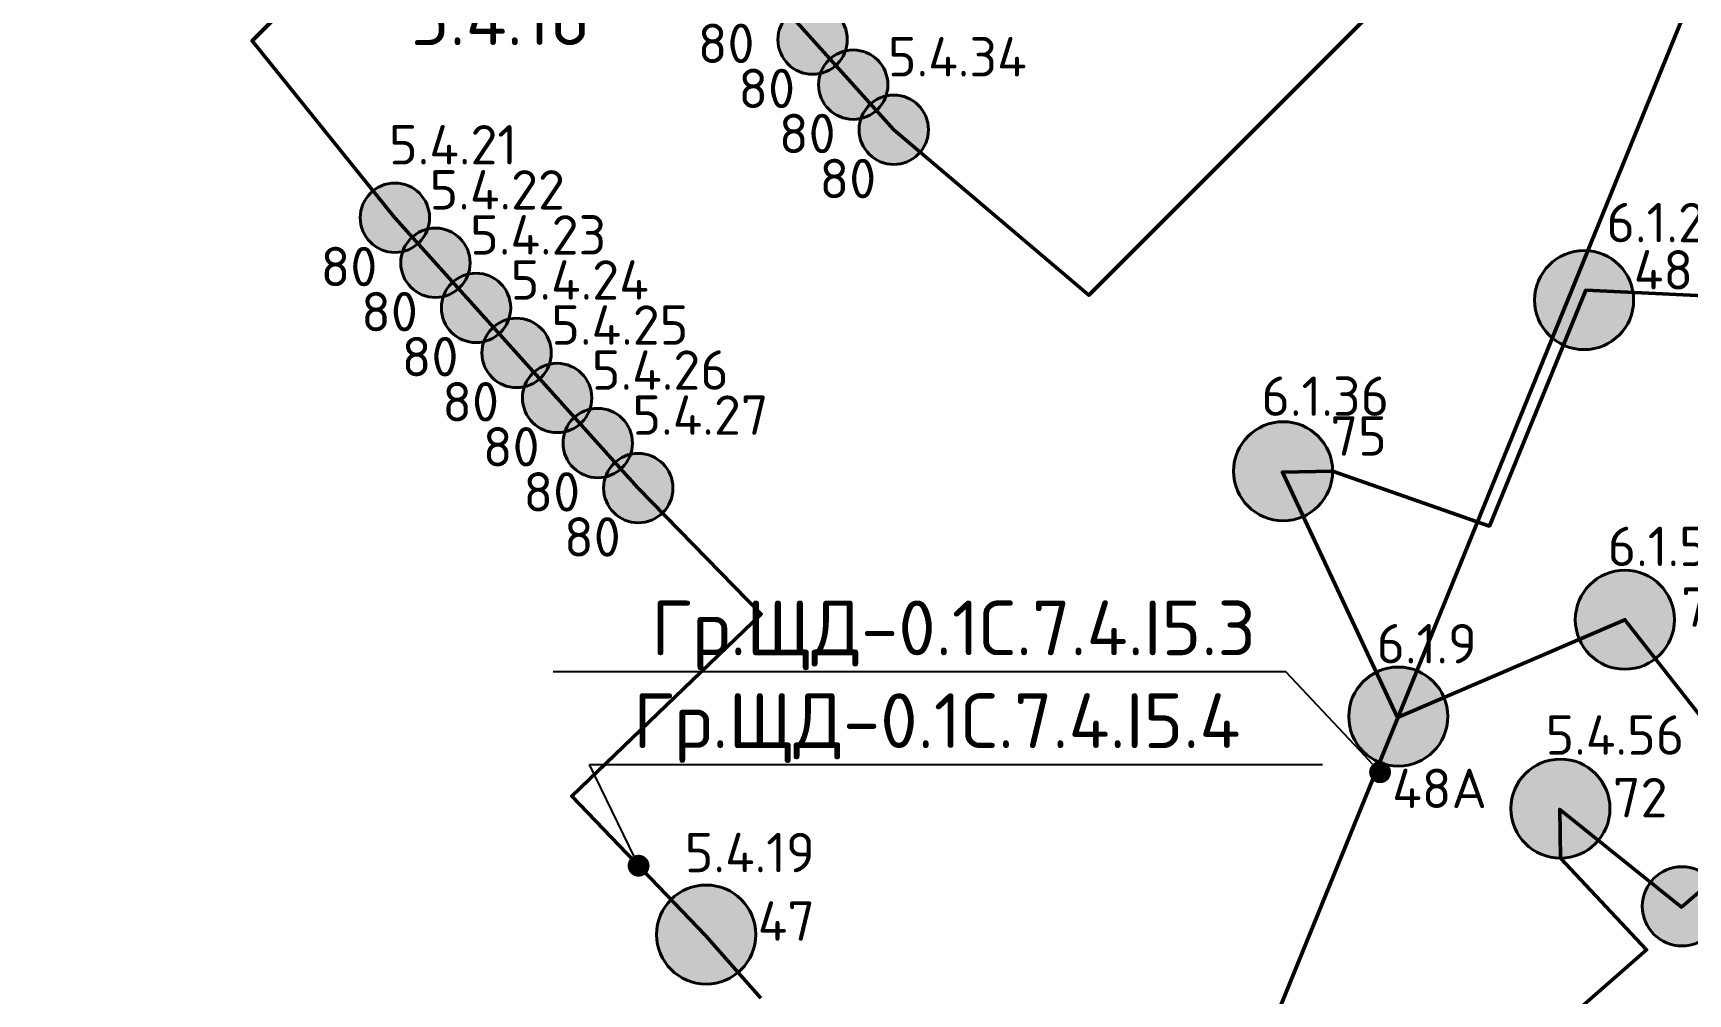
# Model space of a CAD drawing. Header units: millimetres. Extents: x -813692 to 807431, y 0 to 1813163.
# Drawn here: x 41956 to 49517, y 835078 to 839468 of the extents above; entities that cross this region are included whole.
import ezdxf
from ezdxf import colors
from ezdxf.entities.mleader import LeaderData, LeaderLine
from ezdxf.math import Vec2, Vec3

# ---------------------------------------------------------------- set-up
doc = ezdxf.new("R2010")
doc.units = ezdxf.units.MM
for name, color, linetype, lineweight in [('_Гр.ЩД-0.1С.7.4.I5.3', 6, 'Continuous', 50), ('_Гр.ЩД-0.1С.7.4.I5.4', 6, 'Continuous', 50), ('_Гр.ЩД-0.1С.7.4.I6.1', 6, 'Continuous', 50)]:
    doc.layers.add(name, color=color, linetype=linetype, lineweight=lineweight)
for name, color, linetype, lineweight, true_color in [('DLX_LUM 14', 7, 'Continuous', 40, 0x130bf4), ('DLX_LUM 18', 7, 'Continuous', 40, 0x130bf4), ('DLX_LUM 2', 7, 'Continuous', 40, 0x1b0ff0), ('DLX_LUM 26', 7, 'Continuous', 40, 0x130bf4), ('DLX_LUM 3', 7, 'Continuous', 40, 0x130bf4), ('DLX_LUM 5', 7, 'Continuous', 40, 0xfb3904), ('DLX_LUM 6', 7, 'Continuous', 40, 0x130bf4)]:
    doc.layers.add(name, color=color, linetype=linetype, lineweight=lineweight, true_color=true_color)
doc.styles.add('ISOCPEUR', font='isocpeur.ttf')
doc.styles.add('TableTextStyle', font='isocpeur.ttf')

# ---------------------------------------------------------------- blocks, each defined once
blk = doc.blocks.new('DIC28')
at = {"layer": '_Гр.ЩД-0.1С.7.4.I6.1', "color": 18, "true_color": 0x000000, "style": 'TableTextStyle'}
for s, p in [('48', (-3130.5, 1125.9, -497)), ('75', (-4516.1, 367.5, -497)), ('72', (-2913.8, -414.6, -497)), ('48А', (-4234.4, -1242.8, -497))]:
    blk.add_text(s, height=180, dxfattribs=at).set_placement(p)
at = {"layer": '_Гр.ЩД-0.1С.7.4.I6.1', "lineweight": 0, "ltscale": 100, "style": 'TableTextStyle'}
for tag, p, height in [('74', (-5946, 11223.8, -497), 180), ('72', (-5895.1, 9856.9, -497), 180), ('48', (-7837.5, 9775.1, -497), 180), ('72', (-6550.5, 9793.6, -497), 180), ('48', (-8745.5, 9215.5, -497), 180), ('74', (-4480.1, 9122.8, -497), 180), ('48А', (-5653.1, 8840.5, -497), 180), ('72', (-6881.6, 8588.8, -497), 180), ('48', (-3825.1, 8077.8, -497), 180), ('76', (-2165.1, 8114, -497), 180), ('73', (-9019.2, 8041, -497), 180), ('74', (-6408.2, 8045.3, -497), 180), ('S', (-5198, 7591.3), 250), ('48А', (-1997.3, 7253, -497), 180), ('48А', (-8064.7, 7165, -497), 180), ('72', (-3559.3, 6849.1, -497), 180), ('72', (-6963.3, 6524.3, -497), 180), ('75', (-5050.7, 6411.6, -497), 180), ('75', (-3095.1, 5887, -497), 180), ('48', (-6031.8, 5836.5, -497), 180), ('71', (-7235, 5639.2, -497), 180), ('48', (-2699.7, 4897.6, -497), 180), ('47А', (-1743.9, 4606.8, -497), 180), ('46', (-5191.9, 4421.4, -497), 180), ('45', (-3218.1, 3931.6, -497), 180), ('74', (-1492.7, 3234.6, -497), 180), ('74', (-3506.1, 3137.6, -497), 180), ('48', (-2492.8, 3141.2, -497), 180), ('75', (132.6, 3025.6, -497), 180), ('45', (1688.9, 2630.7, -497), 180), ('47', (730.5, 2203.1, -497), 180), ('45', (1973, 2228.1, -497), 180), ('72', (-2382.2, 1894.3, -497), 180), ('48', (-3255.2, 1342.1, -497), 180), ('72', (-1307.1, 1281.7, -497), 180), ('48А', (1340.9, 1299.6, -497), 180), ('47', (-341.4, 1200.1, -497), 180), ('72', (383.1, 802.3, -497), 180), ('75', (-4831.6, 548.9, -497), 180), ('S', (-2403.7, 190.8), 250), ('45', (-443, 66.7, -497), 180), ('76', (2415.7, 115.8, -497), 180), ('72', (-3249.6, -137.3, -497), 180), ('45', (-833.3, -274, -497), 180), ('48', (431, -535.6, -497), 180), ('48А', (-4305.8, -581.8, -497), 180), ('45', (-2524.8, -561.4, -497), 180), ('45', (-1219.2, -610.2, -497), 180), ('45', (-2652.4, -809.5, -497), 180), ('76', (-1223.2, -1036.4, -497), 180), ('45', (-2332.5, -1616.4, -497), 180), ('48', (-1162.3, -2089.2, -497), 180), ('72', (485.2, -2127.4, -497), 180)]:
    blk.add_attdef(tag, p, '', height=height, dxfattribs=at)
blk = doc.blocks.new('DIC27')
at = {"layer": '_Гр.ЩД-0.1С.7.4.I5.4', "color": 18, "true_color": 0x000000, "style": 'TableTextStyle'}
for s, p in [('80', (-4257.1, 3700.6, -497)), ('80', (-4071.7, 3494.8, -497)), ('80', (-3886.4, 3288.9, -497)), ('80', (-3701, 3083, -497)), ('80', (-5980.4, 2681, -497)), ('80', (-5795.1, 2475.1, -497)), ('80', (-5609.7, 2269.3, -497)), ('80', (-5424.4, 2063.4, -497)), ('80', (-5239, 1857.6, -497)), ('80', (-5053.7, 1651.7, -497)), ('80', (-4868.3, 1445.9, -497)), ('72', (-75.4, 255.1, -497)), ('47', (-3983.1, -308.7, -497))]:
    blk.add_text(s, height=180, dxfattribs=at).set_placement(p)
at = {"layer": '_Гр.ЩД-0.1С.7.4.I5.4', "lineweight": 0, "ltscale": 100, "style": 'TableTextStyle'}
for tag, p, height in [('80', (-5771.4, 6939.1, -497), 180), ('80', (-5586, 6733.3, -497), 180), ('80', (-5400.7, 6527.4, -497), 180), ('80', (-5215.3, 6321.6, -497), 180), ('80', (-5030, 6115.7, -497), 180), ('80', (-4844.6, 5909.9, -497), 180), ('80', (-4659.3, 5704, -497), 180), ('80А', (-7129.3, 5583.3, -497), 180), ('80А', (-6943.9, 5377.4, -497), 180), ('80А', (-6758.6, 5171.6, -497), 180), ('80А', (-6573.2, 4965.7, -497), 180), ('80', (-4500.5, 4874.6, -497), 180), ('80А', (-6387.9, 4759.9, -497), 180), ('80', (-4315.2, 4668.7, -497), 180), ('80А', (-6202.6, 4554, -497), 180), ('80', (-4129.8, 4462.9, -497), 180), ('80А', (-6017.2, 4348.2, -497), 180), ('80', (-3944.5, 4257, -497), 180), ('80', (-3759.1, 4051.2, -497), 180), ('S', (-5573.5, 3782.9), 250), ('80', (-3573.8, 3845.3, -497), 180), ('80', (-3388.4, 3639.5, -497), 180), ('80', (-5667.8, 3237.4, -497), 180), ('80', (-5482.5, 3031.5, -497), 180), ('80', (-5297.1, 2825.7, -497), 180), ('80', (-5111.8, 2619.8, -497), 180), ('80', (-4926.4, 2414, -497), 180), ('80', (-4741.1, 2208.1, -497), 180), ('80', (-4555.7, 2002.3, -497), 180), ('72', (-383.6, 540.7, -497), 180), ('47', (-4316.6, 4, -497), 180), ('45', (406.4, -248.5, -497), 180), ('75', (-2719.2, -780.6, -497), 180), ('48', (-1603, -785.5, -497), 180), ('48', (-438.1, -951.3, -497), 180), ('75', (-5704.7, -1279.5, -497), 180), ('48', (-3601.9, -1321, -497), 180), ('75', (778, -1736.8, -497), 180), ('74', (-48.8, -1861.1, -497), 180), ('45', (-2676.8, -1968.7, -497), 180), ('46', (-1566.3, -1927.3, -497), 180), ('75', (2489.3, -2100.7, -497), 180), ('75', (-4895.6, -2378.2, -497), 180), ('48', (-3742.6, -2551.7, -497), 180), ('48А', (1719.5, -2577.8, -497), 180), ('48', (-1567.4, -2926.9, -497), 180), ('48', (-2929.5, -3065.8, -497), 180), ('48А', (-5046.5, -3261.3, -497), 180), ('S', (-4256.6, -4269.8, -497), 250), ('48', (-566.9, -4195.1, -497), 180), ('75', (-2413.9, -4295.6, -497), 180), ('48', (774.2, -4301.3, -497), 180), ('48', (-4359.9, -4504, -497), 180), ('74', (-1647.1, -4896.7, -497), 180), ('48', (-555.8, -5497.9, -497), 180), ('48', (-2335.4, -6314.5, -497), 180), ('47', (-1057.2, -6441.4, -497), 180)]:
    blk.add_attdef(tag, p, '', height=height, dxfattribs=at)
blk = doc.blocks.new('A$Cab2378fa')
at = {"lineweight": 25, "true_color": 0xfff5f5}
h = blk.add_hatch(color=7, dxfattribs=at)
h.dxf.hatch_style = 1
h.paths.add_polyline_path([(0, 0), (-141.6, -170.3, 0.174923), (3, -222.4, 0.197808), (162.3, -156.8)])
h.paths.add_polyline_path([(-163.2, 157.6), (0, 0), (147.8, 177.8, 0.175398), (3, 230.2, 0.209014)])
at = {"lineweight": 25}
h = blk.add_hatch(color=256, dxfattribs=at)
h.paths.add_polyline_path([(162.3, -156.8, 0.442338), (147.8, 177.8), (0, 0)])
h.paths.add_polyline_path([(-141.6, -170.3), (0, 0), (-163.2, 157.6, 0.430096)])
blk.add_circle((3, 3.9), 226.3)
blk = doc.blocks.new('_Dot')
at = {"color": 0, "linetype": 'ByBlock', "lineweight": -2}
blk.add_line((-0.5, 0), (-1, 0), dxfattribs=at)
at = {"color": 0, "linetype": 'ByBlock', "const_width": 0.5}
blk.add_lwpolyline([(-0.25, 0, 1), (0.25, 0, 1)], format="xyb", close=True, dxfattribs=at)

msp = doc.modelspace()

# ---------------------------------------------------------------- linework, layer by layer
at = {"layer": '_Гр.ЩД-0.1С.7.4.I5.3', "ltscale": 100}
msp.add_lwpolyline([(50722.1, 842558.3), (46903.3, 833174.1)], dxfattribs=at)
at = {"layer": '_Гр.ЩД-0.1С.7.4.I5.4', "ltscale": 100}
for points in [[(50722.1, 842558.3), (48843.6, 840335.1), (46779.3, 838269.7), (45888.5, 839026.1), (44776.4, 840261.2), (45048.7, 840598), (44617.6, 841090.7), (43505.5, 842325.8), (42147.6, 840969.9), (43259.7, 839734.8), (42956.6, 839431.5), (43609.1, 838624), (44721.2, 837388.9), (45283, 836813.2), (44416.9, 835982), (45028.3, 835345.5), (45280.8, 835058.5)], [(48234.3, 834321.6), (49328.2, 835279.4), (48934.3, 835698.3), (48931.4, 835920.7), (49487.3, 835475.2), (54253.9, 839592.3)]]:
    msp.add_lwpolyline(points, dxfattribs=at)
at = {"layer": '_Гр.ЩД-0.1С.7.4.I6.1', "ltscale": 100}
msp.add_lwpolyline([(51244.6, 838187.6), (49051.3, 838293.6), (48610.3, 837215.1), (47893.7, 837466), (47664.4, 837462.1), (48190.7, 836341.2), (49228.9, 836787.7), (49607.1, 836305.8)], dxfattribs=at)

# ---------------------------------------------------------------- block references
at = {"layer": '_Гр.ЩД-0.1С.7.4.I5.4', "color": 3, "lineweight": 0}
ref = msp.add_blockref('DIC27', (49250, 835630), dxfattribs=at)
ref.add_attrib('S', '5.4.16', (43676.5, 839412.9), dxfattribs={"lineweight": 0, "ltscale": 100, "height": 250, "style": 'TableTextStyle'})
ref.add_attrib('47', '5.4.19', (44933.4, 835634, -497), dxfattribs={"lineweight": 0, "ltscale": 100, "height": 180, "style": 'TableTextStyle'})
ref.add_attrib('72', '5.4.56', (48866.4, 836170.7, -497), dxfattribs={"lineweight": 0, "ltscale": 100, "height": 180, "style": 'TableTextStyle'})
ref.add_attrib('80', '5.4.21', (43582.2, 838867.4, -497), dxfattribs={"lineweight": 0, "ltscale": 100, "height": 180, "style": 'TableTextStyle'})
ref.add_attrib('80', '5.4.22', (43767.5, 838661.5, -497), dxfattribs={"lineweight": 0, "ltscale": 100, "height": 180, "style": 'TableTextStyle'})
ref.add_attrib('80', '5.4.23', (43952.9, 838455.7, -497), dxfattribs={"lineweight": 0, "ltscale": 100, "height": 180, "style": 'TableTextStyle'})
ref.add_attrib('80', '5.4.24', (44138.2, 838249.8, -497), dxfattribs={"lineweight": 0, "ltscale": 100, "height": 180, "style": 'TableTextStyle'})
ref.add_attrib('80', '5.4.25', (44323.6, 838044, -497), dxfattribs={"lineweight": 0, "ltscale": 100, "height": 180, "style": 'TableTextStyle'})
ref.add_attrib('80', '5.4.26', (44508.9, 837838.1, -497), dxfattribs={"lineweight": 0, "ltscale": 100, "height": 180, "style": 'TableTextStyle'})
ref.add_attrib('80', '5.4.27', (44694.3, 837632.3, -497), dxfattribs={"lineweight": 0, "ltscale": 100, "height": 180, "style": 'TableTextStyle'})
ref.add_attrib('80', '5.4.34', (45861.6, 839269.5, -497), dxfattribs={"lineweight": 0, "ltscale": 100, "height": 180, "style": 'TableTextStyle'})
at = {"layer": '_Гр.ЩД-0.1С.7.4.I6.1', "color": 3, "lineweight": 0}
ref = msp.add_blockref('DIC28', (52400, 837170), dxfattribs=at)
ref.add_attrib('48', '6.1.23', (49144.8, 838512.1, -497), dxfattribs={"lineweight": 0, "ltscale": 100, "height": 180, "style": 'TableTextStyle'})
ref.add_attrib('48А', '6.1.9', (48094.2, 836588.2, -497), dxfattribs={"lineweight": 0, "ltscale": 100, "height": 180, "style": 'TableTextStyle'})
ref.add_attrib('72', '6.1.50', (49150.4, 837032.7, -497), dxfattribs={"lineweight": 0, "ltscale": 100, "height": 180, "style": 'TableTextStyle'})
ref.add_attrib('75', '6.1.36', (47568.4, 837718.9, -497), dxfattribs={"lineweight": 0, "ltscale": 100, "height": 180, "style": 'TableTextStyle'})
at = {"layer": 'DLX_LUM 14', "ltscale": 100}
for p in [(49225.9, 836783.8), (48931.4, 835920.7)]:
    msp.add_blockref('A$Cab2378fa', p, dxfattribs=at)
at = {"layer": 'DLX_LUM 18', "ltscale": 100}
msp.add_blockref('A$Cab2378fa', (47664.4, 837462.1), dxfattribs=at)
at = {"layer": 'DLX_LUM 2', "ltscale": 100}
msp.add_blockref('A$Cab2378fa', (49039.8, 838244), dxfattribs=at)
at = {"layer": 'DLX_LUM 26', "ltscale": 100, "xscale": 0.7, "yscale": 0.7, "zscale": 0.7}
for p in [(45515.7, 839435.1), (45701.1, 839229.2), (45886.4, 839023.4), (43607, 838621.3), (43792.4, 838415.4), (43977.7, 838209.6), (44163.1, 838003.7), (44348.4, 837797.9), (44533.8, 837592), (44719.1, 837386.2)]:
    msp.add_blockref('A$Cab2378fa', p, dxfattribs=at)
at = {"layer": 'DLX_LUM 3', "ltscale": 100, "xscale": 0.8, "yscale": 0.8, "zscale": 0.8}
msp.add_blockref('A$Cab2378fa', (49487.3, 835475.2), dxfattribs=at)
at = {"layer": 'DLX_LUM 5', "ltscale": 100}
msp.add_blockref('A$Cab2378fa', (48190.7, 836341.2), dxfattribs=at)
at = {"layer": 'DLX_LUM 6', "ltscale": 100}
msp.add_blockref('A$Cab2378fa', (45028.3, 835345.5), dxfattribs=at)

# ---------------------------------------------------------------- leaders
at = {"layer": '_Гр.ЩД-0.1С.7.4.I5.3'}
ml = msp.add_multileader_mtext('Standard', dxfattribs=at)
ml.set_content('Гр.ЩД-0.1С.7.4.I5.3', color=256, style='ISOCPEUR')
ml.set_leader_properties()
ml.set_arrow_properties(name='DOT')
ml.build(insert=Vec2(0, 0))
ml.multileader.update_dxf_attribs({"has_dogleg": 0, "text_left_attachment_type": 6, "text_right_attachment_type": 6, "arrow_head_size": 100})
ctx = ml.context
ctx.base_point, ctx.char_height, ctx.arrow_head_size, ctx.landing_gap_size, ctx.plane_origin = Vec3(44580.4, 836550.3), 250, 100, 200, Vec3(131830.3, 966926.7)
ctx.left_attachment, ctx.right_attachment = 6, 6
notes = []
notes.append((ctx, [(1, (1, 1, 0), (47688.4, 836550.3), (-1, 0), 8, [(1, [(48110.5, 836091)], 0, [])])]))
ctx.mtext.insert, ctx.mtext.flow_direction = Vec3(44780.4, 836875.3), 5
at = {"layer": '_Гр.ЩД-0.1С.7.4.I5.4'}
ml = msp.add_multileader_mtext('Standard', dxfattribs=at)
ml.set_content('Гр.ЩД-0.1С.7.4.I5.4', color=256, style='ISOCPEUR')
ml.set_leader_properties()
ml.set_arrow_properties(name='DOT')
ml.build(insert=Vec2(0, 0))
ml.multileader.update_dxf_attribs({"has_dogleg": 0, "text_left_attachment_type": 6, "text_right_attachment_type": 6, "arrow_head_size": 100})
ctx = ml.context
ctx.base_point, ctx.char_height, ctx.arrow_head_size, ctx.landing_gap_size, ctx.plane_origin = Vec3(44497.9, 836126.5), 250, 100, 200, Vec3(131798.1, 966609.3)
ctx.left_attachment, ctx.right_attachment = 6, 6
notes.append((ctx, [(0, (1, 1, 0), (44489.9, 836126.5), (1, 0), 8, [(1, [(44722.6, 835663.8)], 0, [])])]))
ctx.mtext.insert, ctx.mtext.flow_direction = Vec3(44697.9, 836451.5), 5
for ctx, leaders in notes:
    for number, flags, end, landing, length, lines in leaders:
        leader = LeaderData()
        leader.index, (leader.has_last_leader_line, leader.has_dogleg_vector, leader.attachment_direction) = number, flags
        leader.last_leader_point, leader.dogleg_vector, leader.dogleg_length = Vec3(end), Vec3(landing), length
        for number, points, colour, breaks in lines:
            line = LeaderLine()
            line.index, line.vertices, line.color, line.breaks = number, Vec3.list(points), colors.encode_raw_color(colour), breaks
            leader.lines.append(line)
        ctx.leaders.append(leader)

doc.saveas('drawing.dxf')
